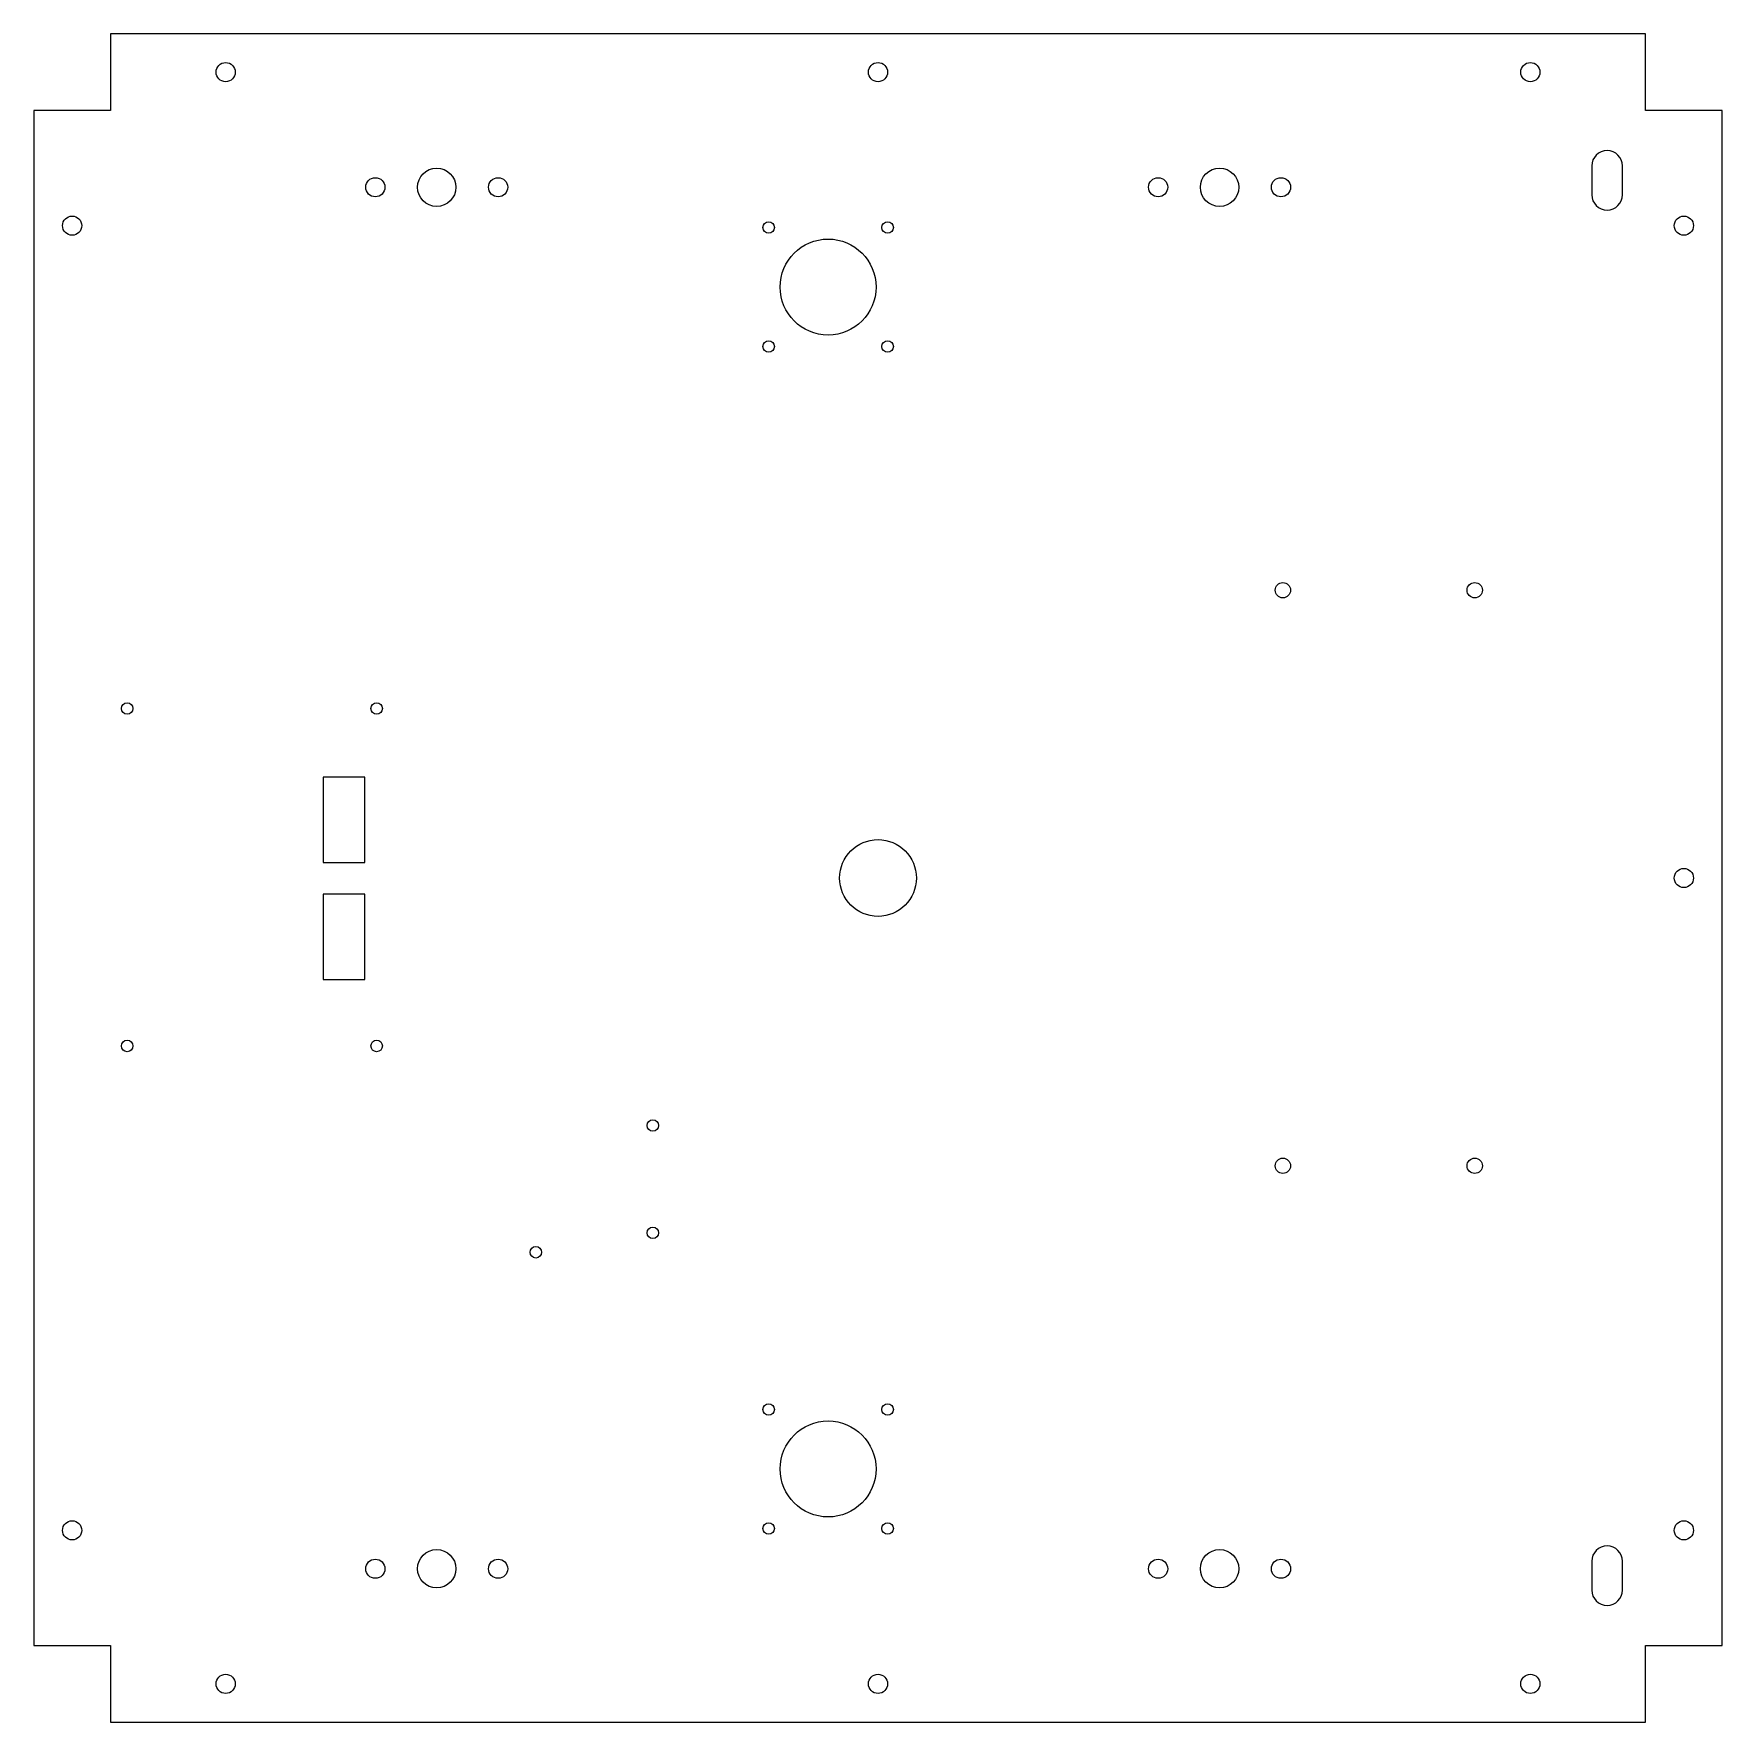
# Model space of a CAD drawing. Header units: millimetres. Extents: x -369 to 71, y -420 to 20.
import ezdxf

# ---------------------------------------------------------------- set-up
doc = ezdxf.new("R2010")
doc.units = ezdxf.units.MM

msp = doc.modelspace()

# ---------------------------------------------------------------- linework, layer by layer
at = {"color": 7, "linetype": 'Continuous', "lineweight": 15}
for p, q in [((-349.01, 20), (-349.01, 0)), ((50.99, 20), (-349.01, 20)), ((50.99, 0), (50.99, 20)), ((-369.01, 0), (-369.01, -400)), ((-349.01, 0), (-369.01, 0)), ((70.99, 0), (50.99, 0)), ((70.99, -400), (70.99, 0)), ((36.99, -14.45), (36.99, -21.95)), ((44.99, -21.95), (44.99, -14.45)), ((-282.76, -173.72), (-293.61, -173.72)), ((-293.61, -173.72), (-293.61, -195.93)), ((-282.76, -195.93), (-282.76, -173.72)), ((-293.61, -195.93), (-282.76, -195.93)), ((-282.76, -204.22), (-293.61, -204.22)), ((-293.61, -204.22), (-293.61, -226.43)), ((-282.76, -226.43), (-282.76, -204.22)), ((-293.61, -226.43), (-282.76, -226.43)), ((36.99, -378.05), (36.99, -385.55)), ((44.99, -385.55), (44.99, -378.05)), ((-369.01, -400), (-349.01, -400)), ((-349.01, -400), (-349.01, -420)), ((50.99, -400), (70.99, -400)), ((50.99, -420), (50.99, -400)), ((-349.01, -420), (50.99, -420))]:
    msp.add_line(p, q, dxfattribs=at)
for centre, radius in [((-319.01, 10), 2.5), ((-149.01, 10), 2.5), ((20.99, 10), 2.5), ((-280.01, -20), 2.5), ((-264.01, -20), 5), ((-248.01, -20), 2.5), ((-76.01, -20), 2.5), ((-60.01, -20), 5), ((-44.01, -20), 2.5), ((-359.01, -30), 2.5), ((-177.51, -30.5), 1.5), ((-146.51, -30.5), 1.5), ((60.99, -30), 2.5), ((-162.01, -46), 12.5), ((-177.51, -61.5), 1.5), ((-146.51, -61.5), 1.5), ((-43.51, -125), 2), ((6.49, -125), 2), ((-344.66, -155.82), 1.5), ((-279.66, -155.82), 1.5), ((-149.01, -200), 10), ((60.99, -200), 2.5), ((-344.66, -243.77), 1.5), ((-279.66, -243.77), 1.5), ((-207.68, -264.51), 1.5), ((-43.51, -275), 2), ((6.49, -275), 2), ((-207.68, -292.45), 1.5), ((-238.16, -297.53), 1.5), ((-177.51, -338.5), 1.5), ((-146.51, -338.5), 1.5), ((-162.01, -354), 12.5), ((-359.01, -370), 2.5), ((-177.51, -369.5), 1.5), ((-146.51, -369.5), 1.5), ((60.99, -370), 2.5), ((-280.01, -380), 2.5), ((-264.01, -380), 5), ((-248.01, -380), 2.5), ((-76.01, -380), 2.5), ((-60.01, -380), 5), ((-44.01, -380), 2.5), ((-319.01, -410), 2.5), ((-149.01, -410), 2.5), ((20.99, -410), 2.5)]:
    msp.add_circle(centre, radius, dxfattribs=at)
for centre, start, end in [((40.99, -14.45), 0, 180), ((40.99, -21.95), 180, 0), ((40.99, -378.05), 0, 180), ((40.99, -385.55), 180, 0)]:
    msp.add_arc(centre, 4, start, end, dxfattribs=at)

doc.saveas('drawing.dxf')
